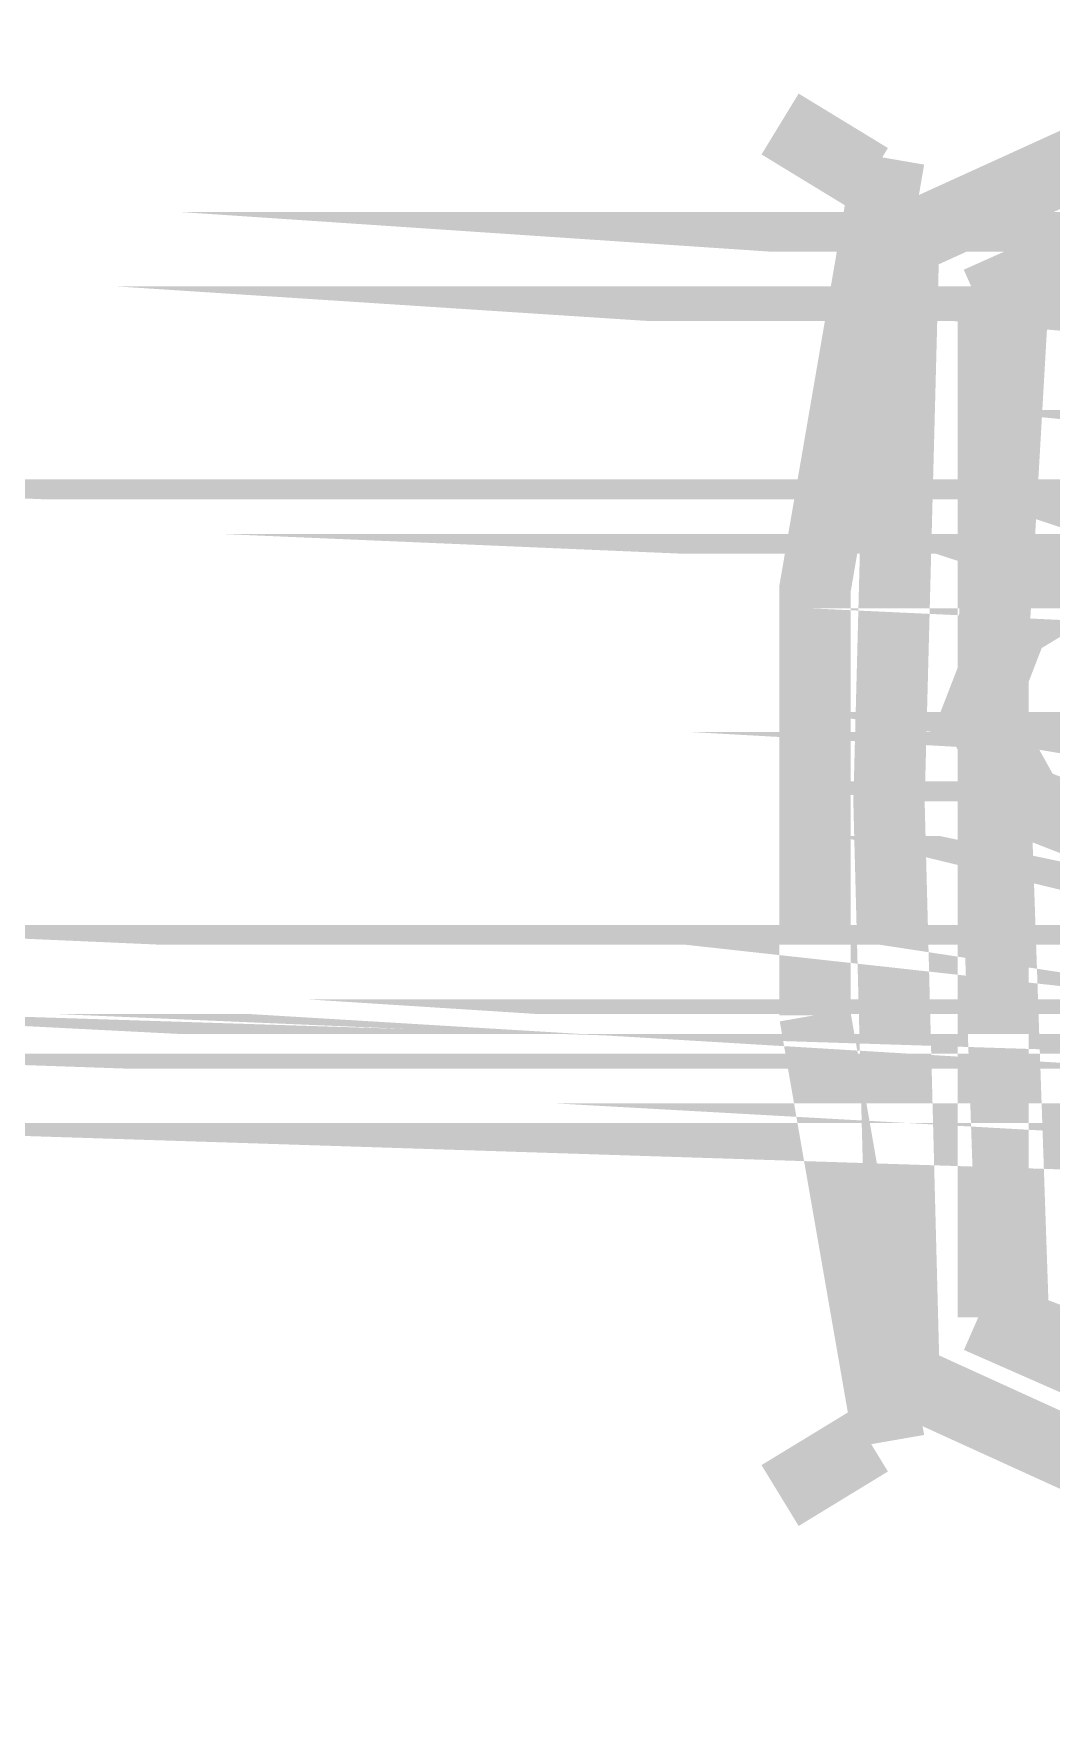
# Model space of a CAD drawing. Header units: inches. Extents: x -524 to 1067, y -71 to 1110.
# Drawn here: x 659.97 to 673.2, y 166.73 to 188.78 of the extents above; entities that cross this region are included whole.
import ezdxf

# ---------------------------------------------------------------- set-up
doc = ezdxf.new("R2010")
doc.units = ezdxf.units.IN
doc.header["$MEASUREMENT"] = 0
doc.layers.add('P', color=7, linetype='Continuous')

msp = doc.modelspace()

# ---------------------------------------------------------------- linework, layer by layer
at = {"layer": 'P', "const_width": 0.927058823529412}
for points in [[(676.1756312716336, 188.3128037006526), (671.0877572558857, 185.9951566418291)], [(680.5517868992388, 188.3128037006526), (676.4347697616752, 187.1558050901848), (672.2484057042411, 185.2870880915743)], [(679.2013468807118, 187.7981765584571), (672.4418471123006, 185.2870880915743)], [(670.8322686037316, 186.8966666001431), (669.6716201553759, 187.6047351503978)], [(671.0877572558857, 187.1558050901848), (670.1242000534771, 181.5533039322413), (670.1242000534771, 176.0164998562802)], [(671.2811986639449, 186.1885980498884), (671.0877572558857, 178.7867268132047), (671.2811986639449, 171.3812057386332)], [(684.285571058572, 185.9951566418291), (675.7230513735326, 185.9951566418291), (683.3877109381458, 185.4805294996336)], [(675.7230513735326, 185.9951566418291), (683.3877109381458, 185.4805294996336), (675.4675627213787, 185.4805294996336)], [(672.4418471123006, 185.4805294996336), (672.4418471123006, 172.089274288888)], [(672.6973357644542, 185.2870880915743), (672.4418471123006, 180.8452353819866)], [(682.4205038978494, 185.0315994394206), (675.2741213133195, 185.0315994394206), (682.2270624897901, 184.5790195413196)], [(675.2741213133195, 185.0315994394206), (682.2270624897901, 184.5790195413196), (675.0149828232777, 184.5790195413196)], [(690.0815136245747, 184.5790195413196), (682.2270624897901, 184.5790195413196), (690.0815136245747, 183.8709509910649), (690.0815136245747, 184.5790195413196)], [(690.0815136245747, 183.4220209308518), (681.2598554494937, 183.4220209308518), (690.0815136245747, 182.5205109725378), (690.0815136245747, 183.4220209308518)], [(682.675992550003, 182.5205109725378), (676.8836998218883, 182.5205109725378), (683.3877109381458, 182.261372482496)], [(676.8836998218883, 182.5205109725378), (683.3877109381458, 182.261372482496), (676.6245613318465, 182.261372482496), (676.8836998218883, 182.5205109725378)], [(676.8836998218883, 182.5205109725378), (674.306914273023, 182.5205109725378), (676.4347697616752, 181.812442422283)], [(690.0815136245747, 181.812442422283), (684.0300824064179, 181.812442422283), (690.0815136245747, 181.5533039322413), (690.0815136245747, 181.812442422283)], [(684.0300824064179, 181.812442422283), (690.0815136245747, 181.5533039322413), (684.285571058572, 181.5533039322413), (684.0300824064179, 181.812442422283)], [(674.0514256208692, 178.3341469151038), (672.8907771725135, 178.7867268132047), (672.2484057042411, 179.9437254236725), (672.6973357644542, 181.1043738720283), (673.8579842128099, 181.812442422283)], [(676.1756312716336, 181.5533039322413), (674.5660527630648, 181.5533039322413), (675.9164927815918, 181.1043738720283)], [(674.5660527630648, 181.5533039322413), (675.9164927815918, 181.1043738720283), (675.4675627213787, 181.1043738720283)], [(684.4790124666313, 181.1043738720283), (690.0815136245747, 180.8452353819866), (684.4790124666313, 180.8452353819866), (684.4790124666313, 181.1043738720283)], [(672.4418471123006, 179.6882367715188), (672.6973357644542, 172.2827156969472)], [(684.7381509566728, 179.4947953634595), (675.7230513735326, 179.4947953634595), (684.285571058572, 178.07865826295)], [(688.4719351160059, 179.2356568734178), (685.1870810168859, 179.2356568734178), (688.6653765240651, 179.0422154653585)], [(685.1870810168859, 179.2356568734178), (688.6653765240651, 179.0422154653585), (685.4462195069277, 179.0422154653585), (685.1870810168859, 179.2356568734178)], [(675.7230513735326, 178.5932854051454), (674.5660527630648, 178.5932854051454), (675.9164927815918, 178.3341469151038)], [(674.5660527630648, 178.5932854051454), (675.9164927815918, 178.3341469151038), (674.0514256208692, 178.3341469151038)], [(674.0514256208692, 178.3341469151038), (676.1756312716336, 177.8852168548907), (674.306914273023, 177.8852168548907)], [(676.1756312716336, 177.8852168548907), (674.306914273023, 177.8852168548907), (676.4347697616752, 177.3705897126953)], [(674.5660527630648, 177.177148304636), (676.6245613318465, 176.724568406535), (674.5660527630648, 176.724568406535), (674.5660527630648, 177.177148304636)], [(683.128572448104, 176.724568406535), (676.8836998218883, 176.724568406535), (682.675992550003, 176.4690797543812), (683.128572448104, 176.724568406535)], [(676.8836998218883, 176.724568406535), (682.675992550003, 176.4690797543812), (677.0771412299475, 176.4690797543812)], [(687.0557980154965, 176.724568406535), (683.3877109381458, 176.724568406535), (687.5047280757096, 176.4690797543812)], [(674.5660527630648, 176.724568406535), (676.8836998218883, 176.4690797543812), (674.7594941711241, 176.4690797543812)], [(683.3877109381458, 176.724568406535), (687.5047280757096, 176.4690797543812), (683.128572448104, 176.4690797543812), (683.3877109381458, 176.724568406535)], [(682.675992550003, 176.4690797543812), (677.0771412299475, 176.4690797543812), (681.7124353475945, 175.7610112041265), (682.675992550003, 176.4690797543812)], [(670.1242000534771, 176.0164998562802), (671.0877572558857, 170.4796957803192)], [(681.7124353475945, 175.7610112041265), (687.7638665657512, 175.5675697960671), (681.9679239997486, 175.5675697960671)], [(675.0149828232777, 175.7610112041265), (678.2341398404153, 175.5675697960671), (675.0149828232777, 175.5675697960671), (675.0149828232777, 175.7610112041265)], [(681.7124353475945, 175.7610112041265), (678.0406984323561, 175.7610112041265), (681.0700638793221, 175.5675697960671)], [(678.0406984323561, 175.7610112041265), (681.0700638793221, 175.5675697960671), (678.4932783304571, 175.5675697960671)], [(678.2341398404153, 175.5675697960671), (675.0149828232777, 175.5675697960671), (680.1028568390259, 175.3084313060255)], [(687.7638665657512, 175.5675697960671), (681.9679239997486, 175.5675697960671), (688.023005055793, 175.3084313060255), (687.7638665657512, 175.5675697960671)], [(675.0149828232777, 175.5675697960671), (680.1028568390259, 175.3084313060255), (675.2741213133195, 175.3084313060255)], [(681.9679239997486, 175.5675697960671), (688.023005055793, 175.3084313060255), (682.4205038978494, 175.3084313060255)], [(688.023005055793, 175.0529426538718), (682.4205038978494, 175.0529426538718), (688.023005055793, 174.8595012458125), (688.023005055793, 175.0529426538718)], [(682.4205038978494, 175.0529426538718), (688.023005055793, 174.8595012458125), (682.8694339580622, 174.8595012458125)], [(675.2741213133195, 174.8595012458125), (683.3877109381458, 174.4069213477115), (675.4675627213787, 174.4069213477115)], [(675.4675627213787, 174.4069213477115), (683.3877109381458, 174.1514326955577), (675.4675627213787, 174.1514326955577)], [(672.2484057042411, 172.089274288888), (677.0771412299475, 169.9650686381237)], [(672.4418471123006, 172.089274288888), (677.3326298821012, 170.2242071281653), (682.2270624897901, 169.0635586798097), (687.0557980154965, 168.6146286195966)], [(671.0877572558857, 171.3812057386332), (676.1756312716336, 169.0635586798097), (681.5189939395352, 167.6474215793002), (687.0557980154965, 167.1984915190871)], [(669.6716201553759, 169.7716272300645), (670.8322686037316, 170.4796957803192)]]:
    msp.add_lwpolyline(points, dxfattribs=at)

doc.saveas('drawing.dxf')
